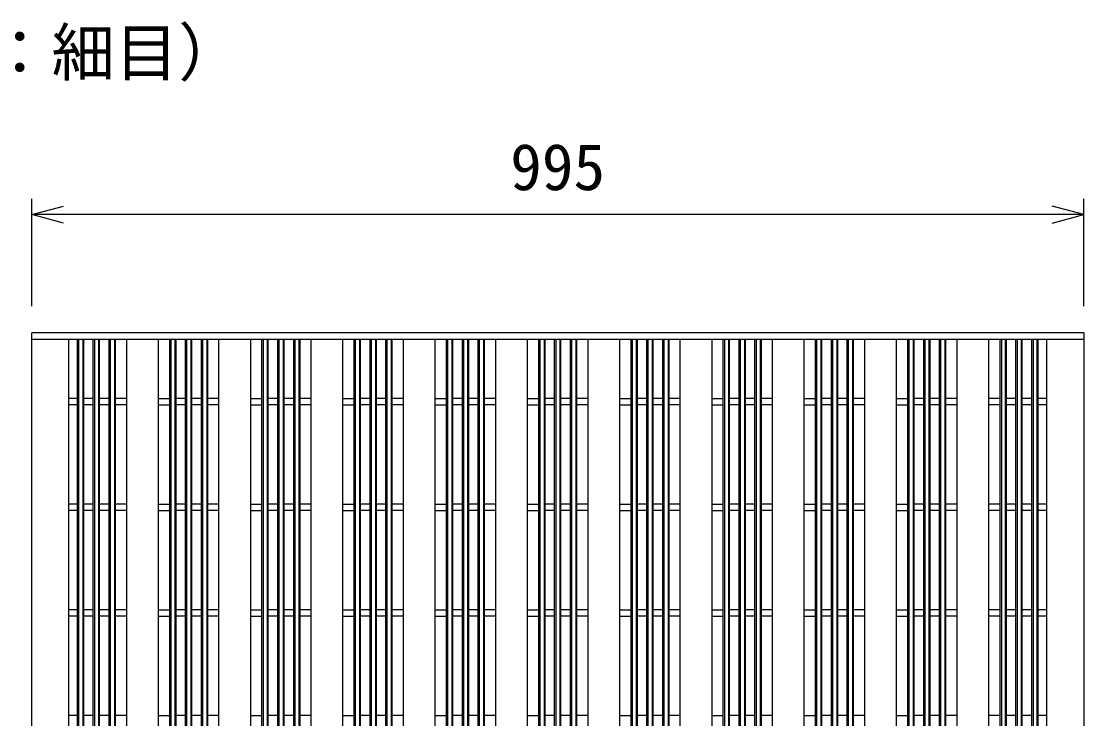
# Model space of a CAD drawing. Units: millimetres, scale not verified. Extents: x -33600 to 33600, y -11880 to 11880.
# Drawn here: x -14421 to -13416, y -7224 to -6564 of the extents above; entities that cross this region are included whole.
import ezdxf
from ezdxf.enums import TextEntityAlignment as Align

# ---------------------------------------------------------------- set-up
doc = ezdxf.new("R2010")
doc.units = ezdxf.units.MM
doc.header["$LTSCALE"] = 40
doc.layers.add('0-0_DIM', color=7, linetype='Continuous', lineweight=25)
doc.layers.add('0-2_HATCH', color=6, linetype='Continuous', lineweight=25)
doc.styles.add('ＭＳ ゴシック', font='')
doc.styles.get('ＭＳ ゴシック').set_extended_font_data('MS Gothic')

msp = doc.modelspace()

# ---------------------------------------------------------------- linework, layer by layer
at = {"layer": '0-0_DIM'}
for p, q in [((-14410.84, -6833.78), (-14410.84, -6732.19)), ((-13415.84, -6833.78), (-13415.84, -6732.19)), ((-13415.84, -6747.19), (-14410.84, -6747.19))]:
    msp.add_line(p, q, dxfattribs=at)
for points in [[(-14380.84, -6755.23), (-14410.84, -6747.19), (-14380.84, -6739.15)], [(-13445.84, -6755.23), (-13415.84, -6747.19), (-13445.84, -6739.15)]]:
    msp.add_lwpolyline(points, dxfattribs=at)
at = {"layer": '0-2_HATCH'}
for p, q in [((-13415.84, -6859), (-14410.84, -6859)), ((-13415.84, -6859), (-13415.84, -7789)), ((-14410.84, -6865), (-13415.84, -6865)), ((-14375.84, -7783), (-14375.84, -6865)), ((-14367.71, -7783), (-14367.71, -6865)), ((-14366.71, -6865), (-14366.71, -7783)), ((-14362.71, -6865), (-14362.71, -7783)), ((-14361.71, -7783), (-14361.71, -6865)), ((-14352.71, -7783), (-14352.71, -6865)), ((-14351.71, -6865), (-14351.71, -7783)), ((-14347.71, -6865), (-14347.71, -7783)), ((-14346.71, -7783), (-14346.71, -6865)), ((-14337.71, -7783), (-14337.71, -6865)), ((-14336.71, -6865), (-14336.71, -7783)), ((-14332.71, -6865), (-14332.71, -7783)), ((-14331.71, -7783), (-14331.71, -6865)), ((-14321.07, -7783), (-14321.07, -6865)), ((-14291.07, -7783), (-14291.07, -6865)), ((-14280.43, -7783), (-14280.43, -6865)), ((-14279.43, -6865), (-14279.43, -7783)), ((-14275.43, -6865), (-14275.43, -7783)), ((-14274.43, -7783), (-14274.43, -6865)), ((-14265.43, -7783), (-14265.43, -6865)), ((-14264.43, -6865), (-14264.43, -7783)), ((-14260.43, -6865), (-14260.43, -7783)), ((-14259.43, -7783), (-14259.43, -6865)), ((-14250.43, -7783), (-14250.43, -6865)), ((-14249.43, -6865), (-14249.43, -7783)), ((-14245.43, -6865), (-14245.43, -7783)), ((-14244.43, -7783), (-14244.43, -6865)), ((-14233.8, -7783), (-14233.8, -6865)), ((-14203.8, -7783), (-14203.8, -6865)), ((-14193.16, -7783), (-14193.16, -6865)), ((-14192.16, -6865), (-14192.16, -7783)), ((-14188.16, -6865), (-14188.16, -7783)), ((-14187.16, -7783), (-14187.16, -6865)), ((-14178.16, -7783), (-14178.16, -6865)), ((-14177.16, -6865), (-14177.16, -7783)), ((-14173.16, -6865), (-14173.16, -7783)), ((-14172.16, -7783), (-14172.16, -6865)), ((-14163.16, -7783), (-14163.16, -6865)), ((-14162.16, -6865), (-14162.16, -7783)), ((-14158.16, -6865), (-14158.16, -7783)), ((-14157.16, -7783), (-14157.16, -6865)), ((-14146.52, -7783), (-14146.52, -6865)), ((-14116.52, -7783), (-14116.52, -6865)), ((-14105.89, -7783), (-14105.89, -6865)), ((-14104.89, -6865), (-14104.89, -7783)), ((-14100.89, -6865), (-14100.89, -7783)), ((-14099.89, -7783), (-14099.89, -6865)), ((-14090.89, -7783), (-14090.89, -6865)), ((-14089.89, -6865), (-14089.89, -7783)), ((-14085.89, -6865), (-14085.89, -7783)), ((-14084.89, -7783), (-14084.89, -6865)), ((-14075.89, -7783), (-14075.89, -6865)), ((-14074.89, -6865), (-14074.89, -7783)), ((-14070.89, -6865), (-14070.89, -7783)), ((-14069.89, -7783), (-14069.89, -6865)), ((-14059.25, -7783), (-14059.25, -6865)), ((-14029.25, -7783), (-14029.25, -6865)), ((-14018.61, -7783), (-14018.61, -6865)), ((-14017.61, -6865), (-14017.61, -7783)), ((-14013.61, -6865), (-14013.61, -7783)), ((-14012.61, -7783), (-14012.61, -6865)), ((-14003.61, -7783), (-14003.61, -6865)), ((-14002.61, -6865), (-14002.61, -7783)), ((-13998.61, -6865), (-13998.61, -7783)), ((-13997.61, -7783), (-13997.61, -6865)), ((-13988.61, -7783), (-13988.61, -6865)), ((-13987.61, -6865), (-13987.61, -7783)), ((-13983.61, -6865), (-13983.61, -7783)), ((-13982.61, -7783), (-13982.61, -6865)), ((-13971.98, -7783), (-13971.98, -6865)), ((-13941.98, -7783), (-13941.98, -6865)), ((-13931.34, -7783), (-13931.34, -6865)), ((-13930.34, -6865), (-13930.34, -7783)), ((-13926.34, -6865), (-13926.34, -7783)), ((-13925.34, -7783), (-13925.34, -6865)), ((-13916.34, -7783), (-13916.34, -6865)), ((-13915.34, -6865), (-13915.34, -7783)), ((-13911.34, -6865), (-13911.34, -7783)), ((-13910.34, -7783), (-13910.34, -6865)), ((-13901.34, -7783), (-13901.34, -6865)), ((-13900.34, -6865), (-13900.34, -7783)), ((-13896.34, -6865), (-13896.34, -7783)), ((-13895.34, -7783), (-13895.34, -6865)), ((-13884.71, -7783), (-13884.71, -6865)), ((-13854.71, -7783), (-13854.71, -6865)), ((-13844.07, -7783), (-13844.07, -6865)), ((-13843.07, -6865), (-13843.07, -7783)), ((-13839.07, -6865), (-13839.07, -7783)), ((-13838.07, -7783), (-13838.07, -6865)), ((-13829.07, -7783), (-13829.07, -6865)), ((-13828.07, -6865), (-13828.07, -7783)), ((-13824.07, -6865), (-13824.07, -7783)), ((-13823.07, -7783), (-13823.07, -6865)), ((-13814.07, -7783), (-13814.07, -6865)), ((-13813.07, -6865), (-13813.07, -7783)), ((-13809.07, -6865), (-13809.07, -7783)), ((-13808.07, -7783), (-13808.07, -6865)), ((-13797.43, -7783), (-13797.43, -6865)), ((-13767.43, -7783), (-13767.43, -6865)), ((-13756.8, -7783), (-13756.8, -6865)), ((-13755.8, -6865), (-13755.8, -7783)), ((-13751.8, -6865), (-13751.8, -7783)), ((-13750.8, -7783), (-13750.8, -6865)), ((-13741.8, -7783), (-13741.8, -6865)), ((-13740.8, -6865), (-13740.8, -7783)), ((-13736.8, -6865), (-13736.8, -7783)), ((-13735.8, -7783), (-13735.8, -6865)), ((-13726.8, -7783), (-13726.8, -6865)), ((-13725.8, -6865), (-13725.8, -7783)), ((-13721.8, -6865), (-13721.8, -7783)), ((-13720.8, -7783), (-13720.8, -6865)), ((-13710.16, -7783), (-13710.16, -6865)), ((-13680.16, -7783), (-13680.16, -6865)), ((-13669.52, -7783), (-13669.52, -6865)), ((-13668.52, -6865), (-13668.52, -7783)), ((-13664.52, -6865), (-13664.52, -7783)), ((-13663.52, -7783), (-13663.52, -6865)), ((-13654.52, -7783), (-13654.52, -6865)), ((-13653.52, -6865), (-13653.52, -7783)), ((-13649.52, -6865), (-13649.52, -7783)), ((-13648.52, -7783), (-13648.52, -6865)), ((-13639.52, -7783), (-13639.52, -6865)), ((-13638.52, -6865), (-13638.52, -7783)), ((-13634.52, -6865), (-13634.52, -7783)), ((-13633.52, -7783), (-13633.52, -6865)), ((-13622.89, -7783), (-13622.89, -6865)), ((-13592.89, -7783), (-13592.89, -6865)), ((-13582.25, -7783), (-13582.25, -6865)), ((-13581.25, -6865), (-13581.25, -7783)), ((-13577.25, -6865), (-13577.25, -7783)), ((-13576.25, -7783), (-13576.25, -6865)), ((-13567.25, -7783), (-13567.25, -6865)), ((-13566.25, -6865), (-13566.25, -7783)), ((-13562.25, -6865), (-13562.25, -7783)), ((-13561.25, -7783), (-13561.25, -6865)), ((-13552.25, -7783), (-13552.25, -6865)), ((-13551.25, -6865), (-13551.25, -7783)), ((-13547.25, -6865), (-13547.25, -7783)), ((-13546.25, -7783), (-13546.25, -6865)), ((-13535.61, -7783), (-13535.61, -6865)), ((-13505.61, -7783), (-13505.61, -6865)), ((-13494.98, -7783), (-13494.98, -6865)), ((-13493.78, -6865), (-13493.78, -7783)), ((-13490.18, -6865), (-13490.18, -7783)), ((-13488.98, -7783), (-13488.98, -6865)), ((-13479.98, -7783), (-13479.98, -6865)), ((-13478.78, -6865), (-13478.78, -7783)), ((-13475.18, -6865), (-13475.18, -7783)), ((-13473.98, -7783), (-13473.98, -6865)), ((-13464.98, -7783), (-13464.98, -6865)), ((-13463.78, -6865), (-13463.78, -7783)), ((-13460.18, -6865), (-13460.18, -7783)), ((-13458.98, -7783), (-13458.98, -6865)), ((-13450.84, -7783), (-13450.84, -6865)), ((-14367.71, -6921), (-14375.84, -6921)), ((-14352.71, -6921), (-14361.71, -6921)), ((-14337.71, -6921), (-14346.71, -6921)), ((-14321.07, -6921), (-14331.71, -6921)), ((-14291.07, -6921), (-14280.43, -6921)), ((-14265.43, -6921), (-14274.43, -6921)), ((-14250.43, -6921), (-14259.43, -6921)), ((-14233.8, -6921), (-14244.43, -6921)), ((-14203.8, -6921), (-14193.16, -6921)), ((-14178.16, -6921), (-14187.16, -6921)), ((-14163.16, -6921), (-14172.16, -6921)), ((-14146.52, -6921), (-14157.16, -6921)), ((-14116.52, -6921), (-14105.89, -6921)), ((-14090.89, -6921), (-14099.89, -6921)), ((-14075.89, -6921), (-14084.89, -6921)), ((-14059.25, -6921), (-14069.89, -6921)), ((-14029.25, -6921), (-14018.61, -6921)), ((-14003.61, -6921), (-14012.61, -6921)), ((-13988.61, -6921), (-13997.61, -6921)), ((-13971.98, -6921), (-13982.61, -6921)), ((-13941.98, -6921), (-13931.34, -6921)), ((-13916.34, -6921), (-13925.34, -6921)), ((-13901.34, -6921), (-13910.34, -6921)), ((-13884.71, -6921), (-13895.34, -6921)), ((-13854.71, -6921), (-13844.07, -6921)), ((-13829.07, -6921), (-13838.07, -6921)), ((-13814.07, -6921), (-13823.07, -6921)), ((-13797.43, -6921), (-13808.07, -6921)), ((-13767.43, -6921), (-13756.8, -6921)), ((-13741.8, -6921), (-13750.8, -6921)), ((-13726.8, -6921), (-13735.8, -6921)), ((-13710.16, -6921), (-13720.8, -6921)), ((-13680.16, -6921), (-13669.52, -6921)), ((-13654.52, -6921), (-13663.52, -6921)), ((-13639.52, -6921), (-13648.52, -6921)), ((-13622.89, -6921), (-13633.52, -6921)), ((-13592.89, -6921), (-13582.25, -6921)), ((-13567.25, -6921), (-13576.25, -6921)), ((-13552.25, -6921), (-13561.25, -6921)), ((-13535.61, -6921), (-13546.25, -6921)), ((-13494.98, -6921), (-13505.61, -6921)), ((-13479.98, -6921), (-13488.98, -6921)), ((-13464.98, -6921), (-13473.98, -6921)), ((-13450.84, -6921), (-13458.98, -6921)), ((-14367.71, -6927), (-14375.84, -6927)), ((-14352.71, -6927), (-14361.71, -6927)), ((-14337.71, -6927), (-14346.71, -6927)), ((-14321.07, -6927), (-14331.71, -6927)), ((-14291.07, -6927), (-14280.43, -6927)), ((-14265.43, -6927), (-14274.43, -6927)), ((-14250.43, -6927), (-14259.43, -6927)), ((-14233.8, -6927), (-14244.43, -6927)), ((-14203.8, -6927), (-14193.16, -6927)), ((-14178.16, -6927), (-14187.16, -6927)), ((-14163.16, -6927), (-14172.16, -6927)), ((-14146.52, -6927), (-14157.16, -6927)), ((-14116.52, -6927), (-14105.89, -6927)), ((-14090.89, -6927), (-14099.89, -6927)), ((-14075.89, -6927), (-14084.89, -6927)), ((-14059.25, -6927), (-14069.89, -6927)), ((-14029.25, -6927), (-14018.61, -6927)), ((-14003.61, -6927), (-14012.61, -6927)), ((-13988.61, -6927), (-13997.61, -6927)), ((-13971.98, -6927), (-13982.61, -6927)), ((-13941.98, -6927), (-13931.34, -6927)), ((-13916.34, -6927), (-13925.34, -6927)), ((-13901.34, -6927), (-13910.34, -6927)), ((-13884.71, -6927), (-13895.34, -6927)), ((-13854.71, -6927), (-13844.07, -6927)), ((-13829.07, -6927), (-13838.07, -6927)), ((-13814.07, -6927), (-13823.07, -6927)), ((-13797.43, -6927), (-13808.07, -6927)), ((-13767.43, -6927), (-13756.8, -6927)), ((-13741.8, -6927), (-13750.8, -6927)), ((-13726.8, -6927), (-13735.8, -6927)), ((-13710.16, -6927), (-13720.8, -6927)), ((-13680.16, -6927), (-13669.52, -6927)), ((-13654.52, -6927), (-13663.52, -6927)), ((-13639.52, -6927), (-13648.52, -6927)), ((-13622.89, -6927), (-13633.52, -6927)), ((-13592.89, -6927), (-13582.25, -6927)), ((-13567.25, -6927), (-13576.25, -6927)), ((-13552.25, -6927), (-13561.25, -6927)), ((-13535.61, -6927), (-13546.25, -6927)), ((-13494.98, -6927), (-13505.61, -6927)), ((-13479.98, -6927), (-13488.98, -6927)), ((-13464.98, -6927), (-13473.98, -6927)), ((-13450.84, -6927), (-13458.98, -6927)), ((-14367.71, -7021), (-14375.84, -7021)), ((-14352.71, -7021), (-14361.71, -7021)), ((-14337.71, -7021), (-14346.71, -7021)), ((-14321.07, -7021), (-14331.71, -7021)), ((-14291.07, -7021), (-14280.43, -7021)), ((-14265.43, -7021), (-14274.43, -7021)), ((-14250.43, -7021), (-14259.43, -7021)), ((-14233.8, -7021), (-14244.43, -7021)), ((-14203.8, -7021), (-14193.16, -7021)), ((-14178.16, -7021), (-14187.16, -7021)), ((-14163.16, -7021), (-14172.16, -7021)), ((-14146.52, -7021), (-14157.16, -7021)), ((-14116.52, -7021), (-14105.89, -7021)), ((-14090.89, -7021), (-14099.89, -7021)), ((-14075.89, -7021), (-14084.89, -7021)), ((-14059.25, -7021), (-14069.89, -7021)), ((-14029.25, -7021), (-14018.61, -7021)), ((-14003.61, -7021), (-14012.61, -7021)), ((-13988.61, -7021), (-13997.61, -7021)), ((-13971.98, -7021), (-13982.61, -7021)), ((-13941.98, -7021), (-13931.34, -7021)), ((-13916.34, -7021), (-13925.34, -7021)), ((-13901.34, -7021), (-13910.34, -7021)), ((-13884.71, -7021), (-13895.34, -7021)), ((-13854.71, -7021), (-13844.07, -7021)), ((-13829.07, -7021), (-13838.07, -7021)), ((-13814.07, -7021), (-13823.07, -7021)), ((-13797.43, -7021), (-13808.07, -7021)), ((-13767.43, -7021), (-13756.8, -7021)), ((-13741.8, -7021), (-13750.8, -7021)), ((-13726.8, -7021), (-13735.8, -7021)), ((-13710.16, -7021), (-13720.8, -7021)), ((-13680.16, -7021), (-13669.52, -7021)), ((-13654.52, -7021), (-13663.52, -7021)), ((-13639.52, -7021), (-13648.52, -7021)), ((-13622.89, -7021), (-13633.52, -7021)), ((-13592.89, -7021), (-13582.25, -7021)), ((-13567.25, -7021), (-13576.25, -7021)), ((-13552.25, -7021), (-13561.25, -7021)), ((-13535.61, -7021), (-13546.25, -7021)), ((-13494.98, -7021), (-13505.61, -7021)), ((-13479.98, -7021), (-13488.98, -7021)), ((-13464.98, -7021), (-13473.98, -7021)), ((-13450.84, -7021), (-13458.98, -7021)), ((-14367.71, -7027), (-14375.84, -7027)), ((-14352.71, -7027), (-14361.71, -7027)), ((-14337.71, -7027), (-14346.71, -7027)), ((-14321.07, -7027), (-14331.71, -7027)), ((-14291.07, -7027), (-14280.43, -7027)), ((-14265.43, -7027), (-14274.43, -7027)), ((-14250.43, -7027), (-14259.43, -7027)), ((-14233.8, -7027), (-14244.43, -7027)), ((-14203.8, -7027), (-14193.16, -7027)), ((-14178.16, -7027), (-14187.16, -7027)), ((-14163.16, -7027), (-14172.16, -7027)), ((-14146.52, -7027), (-14157.16, -7027)), ((-14116.52, -7027), (-14105.89, -7027)), ((-14090.89, -7027), (-14099.89, -7027)), ((-14075.89, -7027), (-14084.89, -7027)), ((-14059.25, -7027), (-14069.89, -7027)), ((-14029.25, -7027), (-14018.61, -7027)), ((-14003.61, -7027), (-14012.61, -7027)), ((-13988.61, -7027), (-13997.61, -7027)), ((-13971.98, -7027), (-13982.61, -7027)), ((-13941.98, -7027), (-13931.34, -7027)), ((-13916.34, -7027), (-13925.34, -7027)), ((-13901.34, -7027), (-13910.34, -7027)), ((-13884.71, -7027), (-13895.34, -7027)), ((-13854.71, -7027), (-13844.07, -7027)), ((-13829.07, -7027), (-13838.07, -7027)), ((-13814.07, -7027), (-13823.07, -7027)), ((-13797.43, -7027), (-13808.07, -7027)), ((-13767.43, -7027), (-13756.8, -7027)), ((-13741.8, -7027), (-13750.8, -7027)), ((-13726.8, -7027), (-13735.8, -7027)), ((-13710.16, -7027), (-13720.8, -7027)), ((-13680.16, -7027), (-13669.52, -7027)), ((-13654.52, -7027), (-13663.52, -7027)), ((-13639.52, -7027), (-13648.52, -7027)), ((-13622.89, -7027), (-13633.52, -7027)), ((-13592.89, -7027), (-13582.25, -7027)), ((-13567.25, -7027), (-13576.25, -7027)), ((-13552.25, -7027), (-13561.25, -7027)), ((-13535.61, -7027), (-13546.25, -7027)), ((-13494.98, -7027), (-13505.61, -7027)), ((-13479.98, -7027), (-13488.98, -7027)), ((-13464.98, -7027), (-13473.98, -7027)), ((-13450.84, -7027), (-13458.98, -7027)), ((-14367.71, -7121), (-14375.84, -7121)), ((-14352.71, -7121), (-14361.71, -7121)), ((-14337.71, -7121), (-14346.71, -7121)), ((-14321.07, -7121), (-14331.71, -7121)), ((-14291.07, -7121), (-14280.43, -7121)), ((-14265.43, -7121), (-14274.43, -7121)), ((-14250.43, -7121), (-14259.43, -7121)), ((-14233.8, -7121), (-14244.43, -7121)), ((-14203.8, -7121), (-14193.16, -7121)), ((-14178.16, -7121), (-14187.16, -7121)), ((-14163.16, -7121), (-14172.16, -7121)), ((-14146.52, -7121), (-14157.16, -7121)), ((-14116.52, -7121), (-14105.89, -7121)), ((-14090.89, -7121), (-14099.89, -7121)), ((-14075.89, -7121), (-14084.89, -7121)), ((-14059.25, -7121), (-14069.89, -7121)), ((-14029.25, -7121), (-14018.61, -7121)), ((-14003.61, -7121), (-14012.61, -7121)), ((-13988.61, -7121), (-13997.61, -7121)), ((-13971.98, -7121), (-13982.61, -7121)), ((-13941.98, -7121), (-13931.34, -7121)), ((-13916.34, -7121), (-13925.34, -7121)), ((-13901.34, -7121), (-13910.34, -7121)), ((-13884.71, -7121), (-13895.34, -7121)), ((-13854.71, -7121), (-13844.07, -7121)), ((-13829.07, -7121), (-13838.07, -7121)), ((-13814.07, -7121), (-13823.07, -7121)), ((-13797.43, -7121), (-13808.07, -7121)), ((-13767.43, -7121), (-13756.8, -7121)), ((-13741.8, -7121), (-13750.8, -7121)), ((-13726.8, -7121), (-13735.8, -7121)), ((-13710.16, -7121), (-13720.8, -7121)), ((-13680.16, -7121), (-13669.52, -7121)), ((-13654.52, -7121), (-13663.52, -7121)), ((-13639.52, -7121), (-13648.52, -7121)), ((-13622.89, -7121), (-13633.52, -7121)), ((-13592.89, -7121), (-13582.25, -7121)), ((-13567.25, -7121), (-13576.25, -7121)), ((-13552.25, -7121), (-13561.25, -7121)), ((-13535.61, -7121), (-13546.25, -7121)), ((-13494.98, -7121), (-13505.61, -7121)), ((-13479.98, -7121), (-13488.98, -7121)), ((-13464.98, -7121), (-13473.98, -7121)), ((-13450.84, -7121), (-13458.98, -7121)), ((-14367.71, -7127), (-14375.84, -7127)), ((-14352.71, -7127), (-14361.71, -7127)), ((-14337.71, -7127), (-14346.71, -7127)), ((-14321.07, -7127), (-14331.71, -7127)), ((-14291.07, -7127), (-14280.43, -7127)), ((-14265.43, -7127), (-14274.43, -7127)), ((-14250.43, -7127), (-14259.43, -7127)), ((-14233.8, -7127), (-14244.43, -7127)), ((-14203.8, -7127), (-14193.16, -7127)), ((-14178.16, -7127), (-14187.16, -7127)), ((-14163.16, -7127), (-14172.16, -7127)), ((-14146.52, -7127), (-14157.16, -7127)), ((-14116.52, -7127), (-14105.89, -7127)), ((-14090.89, -7127), (-14099.89, -7127)), ((-14075.89, -7127), (-14084.89, -7127)), ((-14059.25, -7127), (-14069.89, -7127)), ((-14029.25, -7127), (-14018.61, -7127)), ((-14003.61, -7127), (-14012.61, -7127)), ((-13988.61, -7127), (-13997.61, -7127)), ((-13971.98, -7127), (-13982.61, -7127)), ((-13941.98, -7127), (-13931.34, -7127)), ((-13916.34, -7127), (-13925.34, -7127)), ((-13901.34, -7127), (-13910.34, -7127)), ((-13884.71, -7127), (-13895.34, -7127)), ((-13854.71, -7127), (-13844.07, -7127)), ((-13829.07, -7127), (-13838.07, -7127)), ((-13814.07, -7127), (-13823.07, -7127)), ((-13797.43, -7127), (-13808.07, -7127)), ((-13767.43, -7127), (-13756.8, -7127)), ((-13741.8, -7127), (-13750.8, -7127)), ((-13726.8, -7127), (-13735.8, -7127)), ((-13710.16, -7127), (-13720.8, -7127)), ((-13680.16, -7127), (-13669.52, -7127)), ((-13654.52, -7127), (-13663.52, -7127)), ((-13639.52, -7127), (-13648.52, -7127)), ((-13622.89, -7127), (-13633.52, -7127)), ((-13592.89, -7127), (-13582.25, -7127)), ((-13567.25, -7127), (-13576.25, -7127)), ((-13552.25, -7127), (-13561.25, -7127)), ((-13535.61, -7127), (-13546.25, -7127)), ((-13494.98, -7127), (-13505.61, -7127)), ((-13479.98, -7127), (-13488.98, -7127)), ((-13464.98, -7127), (-13473.98, -7127)), ((-13450.84, -7127), (-13458.98, -7127)), ((-14367.71, -7221), (-14375.84, -7221)), ((-14352.71, -7221), (-14361.71, -7221)), ((-14337.71, -7221), (-14346.71, -7221)), ((-14321.07, -7221), (-14331.71, -7221)), ((-14291.07, -7221), (-14280.43, -7221)), ((-14265.43, -7221), (-14274.43, -7221)), ((-14250.43, -7221), (-14259.43, -7221)), ((-14233.8, -7221), (-14244.43, -7221)), ((-14203.8, -7221), (-14193.16, -7221)), ((-14178.16, -7221), (-14187.16, -7221)), ((-14163.16, -7221), (-14172.16, -7221)), ((-14146.52, -7221), (-14157.16, -7221)), ((-14116.52, -7221), (-14105.89, -7221)), ((-14090.89, -7221), (-14099.89, -7221)), ((-14075.89, -7221), (-14084.89, -7221)), ((-14059.25, -7221), (-14069.89, -7221)), ((-14029.25, -7221), (-14018.61, -7221)), ((-14003.61, -7221), (-14012.61, -7221)), ((-13988.61, -7221), (-13997.61, -7221)), ((-13971.98, -7221), (-13982.61, -7221)), ((-13941.98, -7221), (-13931.34, -7221)), ((-13916.34, -7221), (-13925.34, -7221)), ((-13901.34, -7221), (-13910.34, -7221)), ((-13884.71, -7221), (-13895.34, -7221)), ((-13854.71, -7221), (-13844.07, -7221)), ((-13829.07, -7221), (-13838.07, -7221)), ((-13814.07, -7221), (-13823.07, -7221)), ((-13797.43, -7221), (-13808.07, -7221)), ((-13767.43, -7221), (-13756.8, -7221)), ((-13741.8, -7221), (-13750.8, -7221)), ((-13726.8, -7221), (-13735.8, -7221)), ((-13710.16, -7221), (-13720.8, -7221)), ((-13680.16, -7221), (-13669.52, -7221)), ((-13654.52, -7221), (-13663.52, -7221)), ((-13639.52, -7221), (-13648.52, -7221)), ((-13622.89, -7221), (-13633.52, -7221)), ((-13592.89, -7221), (-13582.25, -7221)), ((-13567.25, -7221), (-13576.25, -7221)), ((-13552.25, -7221), (-13561.25, -7221)), ((-13535.61, -7221), (-13546.25, -7221)), ((-13494.98, -7221), (-13505.61, -7221)), ((-13479.98, -7221), (-13488.98, -7221)), ((-13464.98, -7221), (-13473.98, -7221)), ((-13450.84, -7221), (-13458.98, -7221))]:
    msp.add_line(p, q, dxfattribs=at)
msp.add_lwpolyline([(-13415.84, -7789), (-14410.84, -7789), (-14410.84, -6859)], dxfattribs=at)

# ---------------------------------------------------------------- texts
at = {"layer": '0-0_DIM', "style": 'ＭＳ ゴシック'}
for s, p in [('（T-25：細目）', (-14631.98, -6628.82)), ('995', (-13958.34, -6737.19))]:
    msp.add_text(s, height=43.99, dxfattribs=at).set_placement(p, align=Align.BOTTOM_LEFT)

doc.saveas('drawing.dxf')
